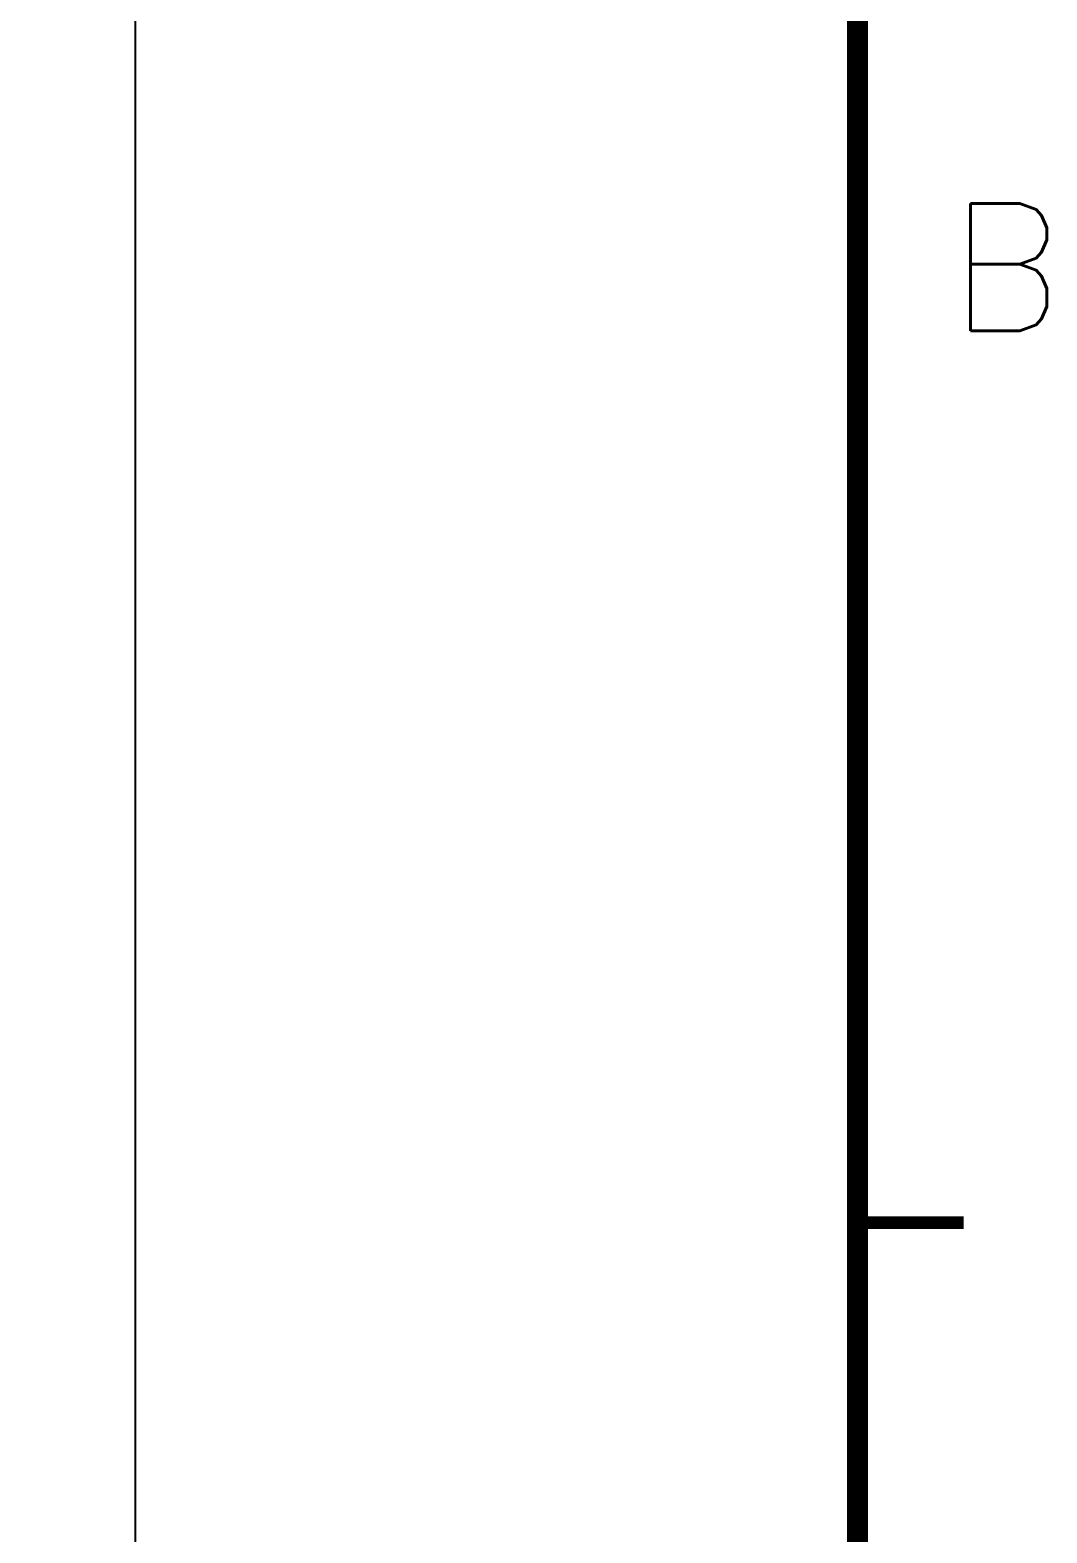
# Model space of a CAD drawing. Extents: x 295 to 953, y 10 to 290.
# Drawn here: x 862.49 to 886.44, y 187.69 to 223.08 of the extents above; entities that cross this region are included whole.
import ezdxf
from ezdxf.enums import TextEntityAlignment as Align

# ---------------------------------------------------------------- set-up
doc = ezdxf.new("R2010")
doc.units = 0
doc.header["$LTSCALE"] = 5
doc.header["$MEASUREMENT"] = 0
doc.layers.get('0').update_dxf_attribs({"linetype": 'CONTINUOUS', "lineweight": 25})
for name, color, linetype in [('GND', 7, 'CONTINUOUS'), ('문자', 4, 'CONTINUOUS'), ('테두리', 3, 'CONTINUOUS')]:
    doc.layers.add(name, color=color, linetype=linetype)
doc.styles.get("Standard").update_dxf_attribs({"font": 'simplex.shx'})

# ---------------------------------------------------------------- blocks, each defined once
blk = doc.blocks.new('C')
at = {"layer": '테두리'}
blk.add_line((405, 285), (405, 15), dxfattribs=at)
for points, const_width in [([(15, 285), (15, 15), (405, 15), (405, 285), (15, 285)], 0.5), ([(407.5, 195), (405, 195)], 0.3)]:
    blk.add_lwpolyline(points, dxfattribs=dict(at, const_width=const_width))
at = {"layer": '문자'}
blk.add_text('B', height=3, dxfattribs=at).set_placement((408.5, 217.5), align=Align.MIDDLE)

msp = doc.modelspace()

# ---------------------------------------------------------------- linework, layer by layer
at = {"layer": 'GND'}
msp.add_line((864.974, 84.899), (864.974, 255.094), dxfattribs=at)

# ---------------------------------------------------------------- block references
msp.add_blockref('C', (476.978, 0))

doc.saveas('drawing.dxf')
